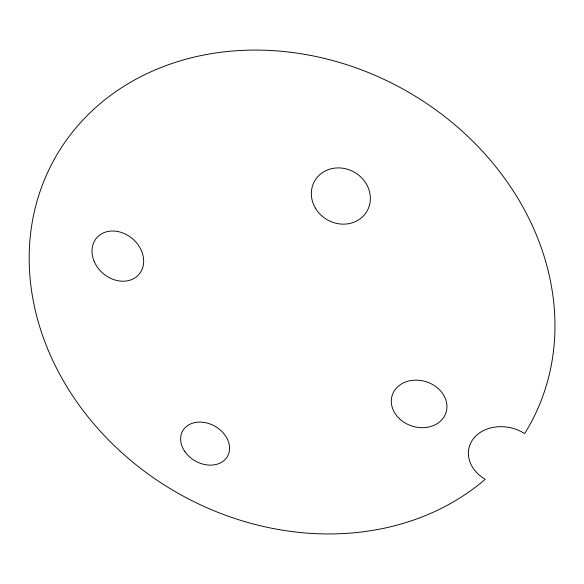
<?xml version="1.0" encoding="UTF-8"?>
<svg xmlns="http://www.w3.org/2000/svg" width="584" height="584" viewBox="0 0 584 584"><rect width="100%" height="100%" fill="white"/><g stroke="black" fill="none" stroke-linecap="round" stroke-linejoin="round"><path stroke-width="0.88" d="M184.778 451.447A25.784 19.958 29.6 0 0 227.088 457.053A25.784 19.958 29.6 0 0 203.436 422.327A25.784 19.958 29.6 0 0 184.778 451.447M94.214 261.486A27.93 22.747 40.9 0 0 138.707 274.677A27.93 22.747 40.9 0 0 120.574 232.198A27.93 22.747 40.9 0 0 94.214 261.486M315.389 208.123A30.2 27.382 30.3 0 0 366.504 211.97A30.2 27.382 30.3 0 0 340.676 167.988A30.2 27.382 30.3 0 0 315.389 208.123M399.419 418.699A28.251 23.272 17.8 0 0 445.986 412.662A28.251 23.272 17.8 0 0 411.968 380.388A28.251 23.272 17.8 0 0 399.419 418.699M474.266 437.628A36.208 28.981 12.7 0 0 485.216 479.325A272.305 231.279 29.6 0 1 48.771 351.524A272.305 231.279 29.6 0 1 304.753 54.356A272.305 231.279 29.6 0 1 524.636 433.569A36.208 28.981 12.7 0 0 474.266 437.628"/></g></svg>
